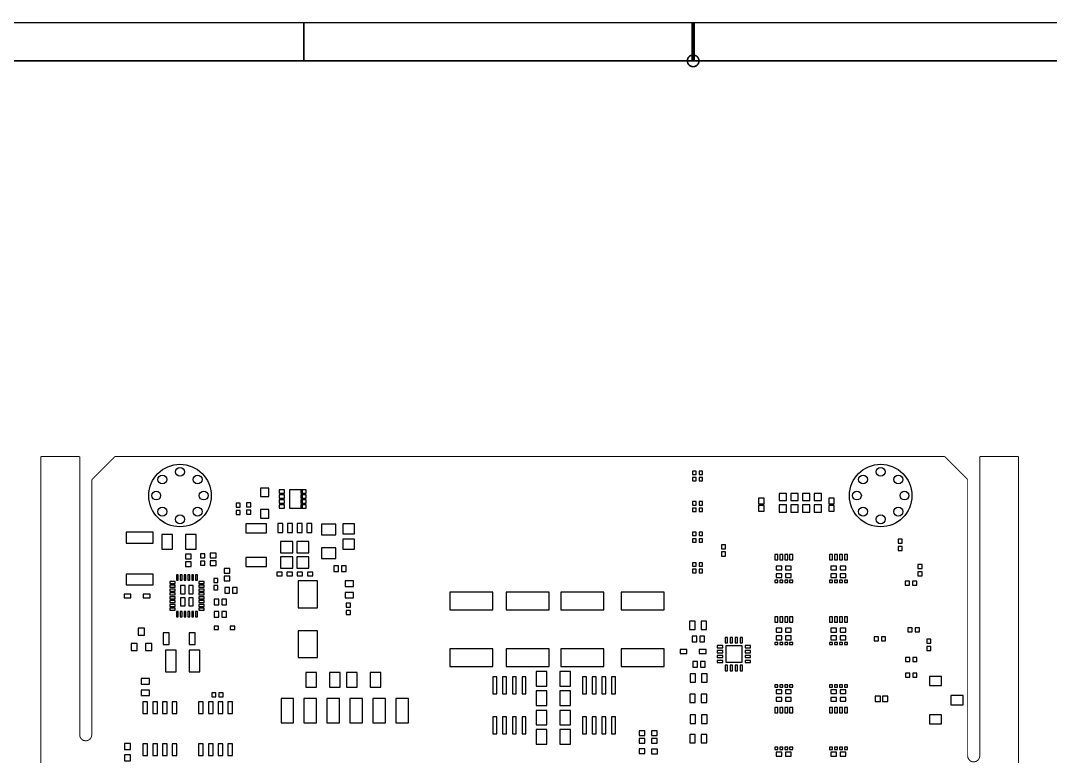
# Model space of a CAD drawing. Extents: x -186 to 234, y -83 to 214.
# Drawn here: x -63.8 to 70.6, y 117.9 to 213.9 of the extents above; entities that cross this region are included whole.
import ezdxf

# ---------------------------------------------------------------- set-up
doc = ezdxf.new("R2010")
doc.units = 0
for name, color, linetype in [('BG_OUTLINE', 253, 'CONTINUOUS'), ('BG_TITLE_BLOCK', 40, 'CONTINUOUS'), ('PG_PASTEMASK_BOTTOM', 85, 'CONTINUOUS'), ('PIN_PASTEMASK_BOTTOM', 85, 'CONTINUOUS')]:
    doc.layers.add(name, color=color, linetype=linetype)

msp = doc.modelspace()

# ---------------------------------------------------------------- linework, layer by layer
at = {"layer": 'BG_OUTLINE', "const_width": 0.127}
for points in [[(-56.069205, 157.020311), (-61.149205, 157.020311)], [(-61.149205, 157.020311), (-61.149205, -9.271)], [(-56.069205, 123.277401), (-56.069205, 157.020311)], [(-51.494411, 157.020311), (-54.494405, 154.020291)], [(56.805601, 157.020311), (-51.494411, 157.020311)], [(59.805595, 154.020291), (56.805601, 157.020311)], [(61.380395, 120.527293), (61.380395, 157.020311)], [(61.380395, 157.020311), (66.460395, 157.020311)], [(66.460395, 157.020311), (66.460395, -9.271)], [(-54.494405, 154.020291), (-54.494405, 123.277401)], [(59.805595, 120.527293), (59.805595, 154.020291)], [(-56.069205, 120.737401), (-56.069205, 123.277401)], [(-54.494405, 120.737401), (-54.494405, 123.277401)], [(59.805595, 117.987293), (59.805595, 120.527293)], [(61.380395, 117.987293), (61.380395, 120.527293)]]:
    msp.add_lwpolyline(points, dxfattribs=at)
for points in [[(-54.494405, 120.737401, -1.000032), (-56.069205, 120.737401)], [(61.380395, 117.987293, -0.999968), (59.805595, 117.987293)]]:
    msp.add_lwpolyline(points, format="xyb", dxfattribs=at)
at = {"layer": 'BG_TITLE_BLOCK'}
for points, const_width in [([(-26.815796, 213.651313), (-26.815796, 208.651297)], 0.199898), ([(23.984204, 213.651313), (23.984204, 208.651297)], 0.500101), ([(-181.015894, 208.651297), (228.984099, 208.651297)], 0.199898)]:
    msp.add_lwpolyline(points, dxfattribs=dict(at, const_width=const_width))
msp.add_lwpolyline([(-186.015909, 213.651313), (233.984089, 213.651313)], dxfattribs=at)
at = {"layer": 'BG_TITLE_BLOCK', "const_width": 0.199898}
for points in [[(24.743385, 208.651297, 1.000004), (23.224795, 208.651297)], [(23.224795, 208.651297, 0.999996), (24.743385, 208.651297)]]:
    msp.add_lwpolyline(points, format="xyb", dxfattribs=at)
at = {"layer": 'PG_PASTEMASK_BOTTOM'}
for points in [[(-28.252115, 145.956503), (-29.852315, 145.956503)], [(-29.852315, 145.956503), (-29.852315, 144.456709)], [(-28.252115, 144.456709), (-28.252115, 145.956503)], [(-26.152094, 145.956503), (-27.752294, 145.956503)], [(-27.752294, 145.956503), (-27.752294, 144.456709)], [(-26.152094, 144.456709), (-26.152094, 145.956503)], [(-29.852315, 144.456709), (-28.252115, 144.456709)], [(-28.252115, 143.956507), (-29.852315, 143.956507)], [(-29.852315, 143.956507), (-29.852315, 142.456687)], [(-28.252115, 142.456687), (-28.252115, 143.956507)], [(-27.752294, 144.456709), (-26.152094, 144.456709)], [(-26.152094, 143.956507), (-27.752294, 143.956507)], [(-27.752294, 143.956507), (-27.752294, 142.456687)], [(-26.152094, 142.456687), (-26.152094, 143.956507)], [(-29.852315, 142.456687), (-28.252115, 142.456687)], [(-27.752294, 142.456687), (-26.152094, 142.456687)], [(35.552685, 142.741091), (34.827489, 142.741091)], [(34.827489, 142.741091), (34.827489, 142.241295)], [(35.552685, 142.241295), (35.552685, 142.741091)], [(36.777701, 142.741091), (36.052506, 142.741091)], [(36.052506, 142.741091), (36.052506, 142.241295)], [(36.777701, 142.241295), (36.777701, 142.741091)], [(42.690085, 142.741091), (41.964889, 142.741091)], [(41.964889, 142.741091), (41.964889, 142.241295)], [(42.690085, 142.241295), (42.690085, 142.741091)], [(43.915101, 142.741091), (43.189906, 142.741091)], [(43.189906, 142.741091), (43.189906, 142.241295)], [(43.915101, 142.241295), (43.915101, 142.741091)], [(34.827489, 142.241295), (35.552685, 142.241295)], [(35.552685, 141.741093), (34.827489, 141.741093)], [(34.827489, 141.741093), (34.827489, 141.241297)], [(34.827489, 141.241297), (35.552685, 141.241297)], [(35.552685, 141.241297), (35.552685, 141.741093)], [(36.052506, 142.241295), (36.777701, 142.241295)], [(36.777701, 141.741093), (36.052506, 141.741093)], [(36.052506, 141.741093), (36.052506, 141.241297)], [(36.052506, 141.241297), (36.777701, 141.241297)], [(36.777701, 141.241297), (36.777701, 141.741093)], [(41.964889, 142.241295), (42.690085, 142.241295)], [(42.690085, 141.741093), (41.964889, 141.741093)], [(41.964889, 141.741093), (41.964889, 141.241297)], [(41.964889, 141.241297), (42.690085, 141.241297)], [(42.690085, 141.241297), (42.690085, 141.741093)], [(43.189906, 142.241295), (43.915101, 142.241295)], [(43.915101, 141.741093), (43.189906, 141.741093)], [(43.189906, 141.741093), (43.189906, 141.241297)], [(43.189906, 141.241297), (43.915101, 141.241297)], [(43.915101, 141.241297), (43.915101, 141.741093)], [(-42.898797, 140.186689), (-42.898797, 139.111711)], [(-42.323715, 140.186689), (-42.898797, 140.186689)], [(-42.323715, 139.111711), (-42.323715, 140.186689)], [(-41.823894, 140.186689), (-41.823894, 139.111711)], [(-41.248813, 140.186689), (-41.823894, 140.186689)], [(-41.248813, 139.111711), (-41.248813, 140.186689)], [(36.977599, 140.891311), (36.5776, 140.891311)], [(36.5776, 140.891311), (36.5776, 140.591311)], [(36.5776, 140.591311), (36.977599, 140.591311)], [(36.977599, 140.591311), (36.977599, 140.891311)], [(44.114999, 140.891311), (43.715, 140.891311)], [(43.715, 140.891311), (43.715, 140.591311)], [(43.715, 140.591311), (44.114999, 140.591311)], [(44.114999, 140.591311), (44.114999, 140.891311)], [(-42.898797, 139.111711), (-42.323715, 139.111711)], [(-42.898797, 138.611889), (-42.898797, 137.536911)], [(-42.323715, 138.611889), (-42.898797, 138.611889)], [(-42.323715, 137.536911), (-42.323715, 138.611889)], [(-41.823894, 139.111711), (-41.248813, 139.111711)], [(-41.823894, 138.611889), (-41.823894, 137.536911)], [(-41.248813, 138.611889), (-41.823894, 138.611889)], [(-41.248813, 137.536911), (-41.248813, 138.611889)], [(-42.898797, 137.536911), (-42.323715, 137.536911)], [(-41.823894, 137.536911), (-41.248813, 137.536911)], [(35.552685, 134.638491), (34.827489, 134.638491)], [(34.827489, 134.638491), (34.827489, 134.138695)], [(35.552685, 134.138695), (35.552685, 134.638491)], [(36.777701, 134.638491), (36.052506, 134.638491)], [(36.052506, 134.638491), (36.052506, 134.138695)], [(36.777701, 134.138695), (36.777701, 134.638491)], [(42.690085, 134.638491), (41.964889, 134.638491)], [(41.964889, 134.638491), (41.964889, 134.138695)], [(42.690085, 134.138695), (42.690085, 134.638491)], [(43.915101, 134.638491), (43.189906, 134.638491)], [(43.189906, 134.638491), (43.189906, 134.138695)], [(43.915101, 134.138695), (43.915101, 134.638491)], [(34.827489, 134.138695), (35.552685, 134.138695)], [(35.552685, 133.638493), (34.827489, 133.638493)], [(34.827489, 133.638493), (34.827489, 133.138697)], [(34.827489, 133.138697), (35.552685, 133.138697)], [(35.552685, 133.138697), (35.552685, 133.638493)], [(36.052506, 134.138695), (36.777701, 134.138695)], [(36.777701, 133.638493), (36.052506, 133.638493)], [(36.052506, 133.638493), (36.052506, 133.138697)], [(36.052506, 133.138697), (36.777701, 133.138697)], [(36.777701, 133.138697), (36.777701, 133.638493)], [(41.964889, 134.138695), (42.690085, 134.138695)], [(42.690085, 133.638493), (41.964889, 133.638493)], [(41.964889, 133.638493), (41.964889, 133.138697)], [(41.964889, 133.138697), (42.690085, 133.138697)], [(42.690085, 133.138697), (42.690085, 133.638493)], [(43.189906, 134.138695), (43.915101, 134.138695)], [(43.915101, 133.638493), (43.189906, 133.638493)], [(43.189906, 133.638493), (43.189906, 133.138697)], [(43.189906, 133.138697), (43.915101, 133.138697)], [(43.915101, 133.138697), (43.915101, 133.638493)], [(36.977599, 132.788711), (36.5776, 132.788711)], [(36.5776, 132.788711), (36.5776, 132.488711)], [(36.5776, 132.488711), (36.977599, 132.488711)], [(36.977599, 132.488711), (36.977599, 132.788711)], [(44.114999, 132.788711), (43.715, 132.788711)], [(43.715, 132.788711), (43.715, 132.488711)], [(43.715, 132.488711), (44.114999, 132.488711)], [(44.114999, 132.488711), (44.114999, 132.788711)], [(35.027591, 127.251689), (34.627591, 127.251689)], [(34.627591, 127.251689), (34.627591, 126.951689)], [(34.627591, 126.951689), (35.027591, 126.951689)], [(35.552685, 126.601703), (34.827489, 126.601703)], [(34.827489, 126.601703), (34.827489, 126.101907)], [(35.027591, 126.951689), (35.027591, 127.251689)], [(35.552685, 126.101907), (35.552685, 126.601703)], [(36.777701, 126.601703), (36.052506, 126.601703)], [(36.052506, 126.601703), (36.052506, 126.101907)], [(36.777701, 126.101907), (36.777701, 126.601703)], [(42.164991, 127.251689), (41.764991, 127.251689)], [(41.764991, 127.251689), (41.764991, 126.951689)], [(41.764991, 126.951689), (42.164991, 126.951689)], [(42.690085, 126.601703), (41.964889, 126.601703)], [(41.964889, 126.601703), (41.964889, 126.101907)], [(42.164991, 126.951689), (42.164991, 127.251689)], [(42.690085, 126.101907), (42.690085, 126.601703)], [(43.915101, 126.601703), (43.189906, 126.601703)], [(43.189906, 126.601703), (43.189906, 126.101907)], [(43.915101, 126.101907), (43.915101, 126.601703)], [(34.827489, 126.101907), (35.552685, 126.101907)], [(35.552685, 125.601705), (34.827489, 125.601705)], [(34.827489, 125.601705), (34.827489, 125.101909)], [(34.827489, 125.101909), (35.552685, 125.101909)], [(35.552685, 125.101909), (35.552685, 125.601705)], [(36.052506, 126.101907), (36.777701, 126.101907)], [(36.777701, 125.601705), (36.052506, 125.601705)], [(36.052506, 125.601705), (36.052506, 125.101909)], [(36.052506, 125.101909), (36.777701, 125.101909)], [(36.777701, 125.101909), (36.777701, 125.601705)], [(41.964889, 126.101907), (42.690085, 126.101907)], [(42.690085, 125.601705), (41.964889, 125.601705)], [(41.964889, 125.601705), (41.964889, 125.101909)], [(41.964889, 125.101909), (42.690085, 125.101909)], [(42.690085, 125.101909), (42.690085, 125.601705)], [(43.189906, 126.101907), (43.915101, 126.101907)], [(43.915101, 125.601705), (43.189906, 125.601705)], [(43.189906, 125.601705), (43.189906, 125.101909)], [(43.189906, 125.101909), (43.915101, 125.101909)], [(43.915101, 125.101909), (43.915101, 125.601705)], [(35.027591, 119.098289), (34.627591, 119.098289)], [(34.627591, 119.098289), (34.627591, 118.798289)], [(34.627591, 118.798289), (35.027591, 118.798289)], [(35.552685, 118.448303), (34.827489, 118.448303)], [(34.827489, 118.448303), (34.827489, 117.948507)], [(35.027591, 118.798289), (35.027591, 119.098289)], [(35.552685, 117.948507), (35.552685, 118.448303)], [(36.777701, 118.448303), (36.052506, 118.448303)], [(36.052506, 118.448303), (36.052506, 117.948507)], [(36.777701, 117.948507), (36.777701, 118.448303)], [(42.164991, 119.098289), (41.764991, 119.098289)], [(41.764991, 119.098289), (41.764991, 118.798289)], [(41.764991, 118.798289), (42.164991, 118.798289)], [(42.690085, 118.448303), (41.964889, 118.448303)], [(41.964889, 118.448303), (41.964889, 117.948507)], [(42.164991, 118.798289), (42.164991, 119.098289)], [(42.690085, 117.948507), (42.690085, 118.448303)], [(43.915101, 118.448303), (43.189906, 118.448303)], [(43.189906, 118.448303), (43.189906, 117.948507)], [(43.915101, 117.948507), (43.915101, 118.448303)], [(34.827489, 117.948507), (35.552685, 117.948507)], [(36.052506, 117.948507), (36.777701, 117.948507)], [(41.964889, 117.948507), (42.690085, 117.948507)], [(43.189906, 117.948507), (43.915101, 117.948507)]]:
    msp.add_lwpolyline(points, dxfattribs=at)
at = {"layer": 'PIN_PASTEMASK_BOTTOM'}
for points in [[(24.36556, 155.143149), (23.915472, 155.143149), (23.915472, 154.693061), (24.36556, 154.693061)], [(25.215342, 155.143149), (24.765254, 155.143149), (24.765254, 154.693061), (25.215342, 154.693061)], [(24.36556, 154.293367), (23.915472, 154.293367), (23.915472, 153.843279), (24.36556, 153.843279)], [(25.215342, 154.293367), (24.765254, 154.293367), (24.765254, 153.843279), (25.215342, 153.843279)], [(-32.489254, 151.802147), (-31.389155, 151.802147), (-31.389155, 152.902247), (-32.489254, 152.902247)], [(-30.031601, 152.670751), (-30.031601, 152.250661), (-29.331602, 152.250661), (-29.331602, 152.670751)], [(-30.031601, 152.02074), (-30.031601, 151.600649), (-29.331602, 151.600649), (-29.331602, 152.02074)], [(-28.681515, 152.67065), (-28.681515, 150.30055), (-26.981518, 150.30055), (-26.981518, 152.67065)], [(-27.231607, 152.670751), (-27.231607, 152.250661), (-26.531608, 152.250661), (-26.531608, 152.670751)], [(-27.231607, 152.02074), (-27.231607, 151.600649), (-26.531608, 151.600649), (-26.531608, 152.02074)], [(36.151845, 151.276837), (36.151845, 152.229337), (35.199345, 152.229337), (35.199345, 151.276837)], [(37.675845, 151.276837), (37.675845, 152.229337), (36.723345, 152.229337), (36.723345, 151.276837)], [(39.199845, 151.276837), (39.199845, 152.229337), (38.247345, 152.229337), (38.247345, 151.276837)], [(40.723845, 151.276837), (40.723845, 152.229337), (39.771345, 152.229337), (39.771345, 151.276837)], [(-35.126905, 150.957305), (-35.660305, 150.957305), (-35.660305, 150.423905), (-35.126905, 150.423905)], [(-34.288705, 150.449305), (-33.755305, 150.449305), (-33.755305, 150.982705), (-34.288705, 150.982705)], [(-30.031601, 151.370551), (-30.031601, 150.95046), (-29.331602, 150.95046), (-29.331602, 151.370551)], [(-30.031601, 150.720539), (-30.031601, 150.300449), (-29.331602, 150.300449), (-29.331602, 150.720539)], [(-27.231607, 151.370551), (-27.231607, 150.95046), (-26.531608, 150.95046), (-26.531608, 151.370551)], [(-27.231607, 150.720539), (-27.231607, 150.300449), (-26.531608, 150.300449), (-26.531608, 150.720539)], [(24.36556, 151.153368), (23.915472, 151.153368), (23.915472, 150.70328), (24.36556, 150.70328)], [(25.215342, 151.153368), (24.765254, 151.153368), (24.765254, 150.70328), (25.215342, 150.70328)], [(32.525995, 150.876), (33.237195, 150.876), (33.237195, 151.5872), (32.525995, 151.5872)], [(32.525995, 149.913289), (33.237195, 149.913289), (33.237195, 150.624489), (32.525995, 150.624489)], [(36.151845, 149.776663), (36.151845, 150.729163), (35.199345, 150.729163), (35.199345, 149.776663)], [(37.675845, 149.776663), (37.675845, 150.729163), (36.723345, 150.729163), (36.723345, 149.776663)], [(39.199845, 149.776663), (39.199845, 150.729163), (38.247345, 150.729163), (38.247345, 149.776663)], [(40.723845, 149.776663), (40.723845, 150.729163), (39.771345, 150.729163), (39.771345, 149.776663)], [(41.669995, 150.876), (42.381195, 150.876), (42.381195, 151.5872), (41.669995, 151.5872)], [(41.669995, 149.913289), (42.381195, 149.913289), (42.381195, 150.624489), (41.669995, 150.624489)], [(-35.126905, 150.007295), (-35.660305, 150.007295), (-35.660305, 149.473895), (-35.126905, 149.473895)], [(-34.288705, 149.499295), (-33.755305, 149.499295), (-33.755305, 150.032695), (-34.288705, 150.032695)], [(-32.489254, 149.002153), (-31.389155, 149.002153), (-31.389155, 150.102252), (-32.489254, 150.102252)], [(24.36556, 150.303255), (23.915472, 150.303255), (23.915472, 149.853167), (24.36556, 149.853167)], [(25.215342, 150.303255), (24.765254, 150.303255), (24.765254, 149.853167), (25.215342, 149.853167)], [(-31.681407, 148.265642), (-34.381402, 148.265642), (-34.381402, 147.065746), (-31.681407, 147.065746)], [(-29.582199, 148.306536), (-30.23221, 148.306536), (-30.23221, 147.10664), (-29.582199, 147.10664)], [(-28.312199, 148.306536), (-28.96221, 148.306536), (-28.96221, 147.10664), (-28.312199, 147.10664)], [(-27.042199, 148.306536), (-27.69221, 148.306536), (-27.69221, 147.10664), (-27.042199, 147.10664)], [(-25.772199, 148.306536), (-26.42221, 148.306536), (-26.42221, 147.10664), (-25.772199, 147.10664)], [(-24.535105, 146.825208), (-22.630105, 146.825208), (-22.630105, 148.222208), (-24.535105, 148.222208)], [(-20.217105, 148.231098), (-21.715705, 148.231098), (-21.715705, 146.935698), (-20.217105, 146.935698)], [(-46.46596, 147.143191), (-50.026049, 147.143191), (-50.026049, 145.743193), (-46.46596, 145.743193)], [(-43.966613, 144.9451), (-43.966613, 146.8501), (-45.363613, 146.8501), (-45.363613, 144.9451)], [(-40.866797, 144.9451), (-40.866797, 146.8501), (-42.263797, 146.8501), (-42.263797, 144.9451)], [(24.36556, 147.163257), (23.915472, 147.163257), (23.915472, 146.713169), (24.36556, 146.713169)], [(25.215342, 147.163257), (24.765254, 147.163257), (24.765254, 146.713169), (25.215342, 146.713169)], [(-20.217105, 146.231102), (-21.715705, 146.231102), (-21.715705, 144.935702), (-20.217105, 144.935702)], [(24.36556, 146.313144), (23.915472, 146.313144), (23.915472, 145.863056), (24.36556, 145.863056)], [(25.215342, 146.313144), (24.765254, 146.313144), (24.765254, 145.863056), (25.215342, 145.863056)], [(28.226461, 145.527878), (27.693061, 145.527878), (27.693061, 144.994478), (28.226461, 144.994478)], [(50.72347, 145.723483), (51.25687, 145.723483), (51.25687, 146.256883), (50.72347, 146.256883)], [(50.72347, 144.773472), (51.25687, 144.773472), (51.25687, 145.306872), (50.72347, 145.306872)], [(-41.515005, 144.289297), (-42.277005, 144.289297), (-42.277005, 143.679697), (-41.515005, 143.679697)], [(-40.283105, 143.794505), (-39.749705, 143.794505), (-39.749705, 144.327905), (-40.283105, 144.327905)], [(-38.263805, 144.441697), (-39.025805, 144.441697), (-39.025805, 143.832097), (-38.263805, 143.832097)], [(-31.681407, 143.865854), (-34.381402, 143.865854), (-34.381402, 142.665958), (-31.681407, 142.665958)], [(-24.535105, 143.725392), (-22.630105, 143.725392), (-22.630105, 145.122392), (-24.535105, 145.122392)], [(28.226461, 144.577867), (27.693061, 144.577867), (27.693061, 144.044467), (28.226461, 144.044467)], [(35.027489, 143.541293), (35.027489, 144.241291), (34.62749, 144.241291), (34.62749, 143.541293)], [(35.6775, 143.541293), (35.6775, 144.241291), (35.277501, 144.241291), (35.277501, 143.541293)], [(36.32769, 143.541293), (36.32769, 144.241291), (35.92769, 144.241291), (35.92769, 143.541293)], [(36.977701, 143.541293), (36.977701, 144.241291), (36.577702, 144.241291), (36.577702, 143.541293)], [(42.164889, 143.541293), (42.164889, 144.241291), (41.76489, 144.241291), (41.76489, 143.541293)], [(42.8149, 143.541293), (42.8149, 144.241291), (42.414901, 144.241291), (42.414901, 143.541293)], [(43.46509, 143.541293), (43.46509, 144.241291), (43.06509, 144.241291), (43.06509, 143.541293)], [(44.115101, 143.541293), (44.115101, 144.241291), (43.715102, 144.241291), (43.715102, 143.541293)], [(-41.515005, 143.289503), (-42.277005, 143.289503), (-42.277005, 142.679903), (-41.515005, 142.679903)], [(-40.283105, 142.844495), (-39.749705, 142.844495), (-39.749705, 143.377895), (-40.283105, 143.377895)], [(-38.263805, 143.441903), (-39.025805, 143.441903), (-39.025805, 142.832303), (-38.263805, 142.832303)], [(-22.914102, 142.7734), (-22.914102, 142.0114), (-22.304502, 142.0114), (-22.304502, 142.7734)], [(-21.914307, 142.7734), (-21.914307, 142.0114), (-21.304707, 142.0114), (-21.304707, 142.7734)], [(24.36556, 143.173145), (23.915472, 143.173145), (23.915472, 142.723057), (24.36556, 142.723057)], [(25.215342, 143.173145), (24.765254, 143.173145), (24.765254, 142.723057), (25.215342, 142.723057)], [(53.849245, 142.937001), (53.315845, 142.937001), (53.315845, 142.403601), (53.849245, 142.403601)], [(-46.46596, 141.683207), (-50.026049, 141.683207), (-50.026049, 140.283209), (-46.46596, 140.283209)], [(-43.198758, 141.611795), (-43.448669, 141.611795), (-43.448669, 140.911796), (-43.198758, 140.911796)], [(-42.698937, 141.611795), (-42.948847, 141.611795), (-42.948847, 140.911796), (-42.698937, 140.911796)], [(-42.19876, 141.611795), (-42.44867, 141.611795), (-42.44867, 140.911796), (-42.19876, 140.911796)], [(-41.698939, 141.611795), (-41.948849, 141.611795), (-41.948849, 140.911796), (-41.698939, 140.911796)], [(-41.198762, 141.611795), (-41.448673, 141.611795), (-41.448673, 140.911796), (-41.198762, 140.911796)], [(-40.698941, 141.611795), (-40.948851, 141.611795), (-40.948851, 140.911796), (-40.698941, 140.911796)], [(-38.581813, 140.605307), (-38.048413, 140.605307), (-38.048413, 141.138707), (-38.581813, 141.138707)], [(-37.222405, 141.800097), (-36.460405, 141.800097), (-36.460405, 142.409697), (-37.222405, 142.409697)], [(-37.222405, 140.800303), (-36.460405, 140.800303), (-36.460405, 141.409903), (-37.222405, 141.409903)], [(-29.652201, 141.956549), (-30.3522, 141.956549), (-30.3522, 141.456651), (-29.652201, 141.456651)], [(-28.318193, 141.956549), (-29.018192, 141.956549), (-29.018192, 141.456651), (-28.318193, 141.456651)], [(-26.985201, 141.956549), (-27.6852, 141.956549), (-27.6852, 141.456651), (-26.985201, 141.456651)], [(-25.652209, 141.956549), (-26.352208, 141.956549), (-26.352208, 141.456651), (-25.652209, 141.456651)], [(24.36556, 142.323363), (23.915472, 142.323363), (23.915472, 141.873275), (24.36556, 141.873275)], [(25.215342, 142.323363), (24.765254, 142.323363), (24.765254, 141.873275), (25.215342, 141.873275)], [(53.849245, 141.986991), (53.315845, 141.986991), (53.315845, 141.453591), (53.849245, 141.453591)], [(-44.323698, 140.736866), (-44.323698, 140.486955), (-43.6237, 140.486955), (-43.6237, 140.736866)], [(-44.323698, 140.236664), (-44.323698, 139.986753), (-43.6237, 139.986753), (-43.6237, 140.236664)], [(-40.523909, 140.736866), (-40.523909, 140.486955), (-39.823911, 140.486955), (-39.823911, 140.736866)], [(-40.523909, 140.236664), (-40.523909, 139.986753), (-39.823911, 139.986753), (-39.823911, 140.236664)], [(-38.581813, 139.655296), (-38.048413, 139.655296), (-38.048413, 140.188696), (-38.581813, 140.188696)], [(-37.138102, 139.954), (-37.138102, 139.192), (-36.528502, 139.192), (-36.528502, 139.954)], [(-36.138307, 139.954), (-36.138307, 139.192), (-35.528707, 139.192), (-35.528707, 139.954)], [(-25.050458, 140.813752), (-27.550351, 140.813752), (-27.550351, 137.313657), (-25.050458, 137.313657)], [(-20.341311, 140.805687), (-21.433511, 140.805687), (-21.433511, 140.094487), (-20.341311, 140.094487)], [(35.027489, 140.891095), (34.62749, 140.891095), (34.62749, 140.591095), (35.027489, 140.591095)], [(35.6775, 140.891095), (35.277501, 140.891095), (35.277501, 140.591095), (35.6775, 140.591095)], [(36.32769, 140.891095), (35.92769, 140.891095), (35.92769, 140.591095), (36.32769, 140.591095)], [(42.164889, 140.891095), (41.76489, 140.891095), (41.76489, 140.591095), (42.164889, 140.591095)], [(42.8149, 140.891095), (42.414901, 140.891095), (42.414901, 140.591095), (42.8149, 140.591095)], [(43.46509, 140.891095), (43.06509, 140.891095), (43.06509, 140.591095), (43.46509, 140.591095)], [(51.672185, 140.775512), (51.672185, 140.242112), (52.205585, 140.242112), (52.205585, 140.775512)], [(52.622196, 140.775512), (52.622196, 140.242112), (53.155596, 140.242112), (53.155596, 140.775512)], [(-49.376508, 138.586185), (-49.376508, 139.08659), (-50.275719, 139.08659), (-50.275719, 138.586185)], [(-46.876691, 138.586185), (-46.876691, 139.08659), (-47.775901, 139.08659), (-47.775901, 138.586185)], [(-44.323698, 139.736843), (-44.323698, 139.486932), (-43.6237, 139.486932), (-43.6237, 139.736843)], [(-44.323698, 139.236666), (-44.323698, 138.986755), (-43.6237, 138.986755), (-43.6237, 139.236666)], [(-44.323698, 138.736845), (-44.323698, 138.486934), (-43.6237, 138.486934), (-43.6237, 138.736845)], [(-40.523909, 139.736843), (-40.523909, 139.486932), (-39.823911, 139.486932), (-39.823911, 139.736843)], [(-40.523909, 139.236666), (-40.523909, 138.986755), (-39.823911, 138.986755), (-39.823911, 139.236666)], [(-40.523909, 138.736845), (-40.523909, 138.486934), (-39.823911, 138.486934), (-39.823911, 138.736845)], [(-37.925502, 137.668), (-37.925502, 138.43), (-38.535102, 138.43), (-38.535102, 137.668)], [(-36.925707, 137.668), (-36.925707, 138.43), (-37.535307, 138.43), (-37.535307, 137.668)], [(-20.341311, 139.305513), (-21.433511, 139.305513), (-21.433511, 138.594313), (-20.341311, 138.594313)], [(-7.764755, 137.042398), (-2.164055, 137.042398), (-2.164055, 139.343587), (-7.764755, 139.343587)], [(-0.398755, 137.042398), (5.201945, 137.042398), (5.201945, 139.343587), (-0.398755, 139.343587)], [(6.713245, 137.042398), (12.313945, 137.042398), (12.313945, 139.343587), (6.713245, 139.343587)], [(14.587245, 137.042398), (20.187945, 137.042398), (20.187945, 139.343587), (14.587245, 139.343587)], [(-44.323698, 138.236668), (-44.323698, 137.986757), (-43.6237, 137.986757), (-43.6237, 138.236668)], [(-44.323698, 137.736847), (-44.323698, 137.486936), (-43.6237, 137.486936), (-43.6237, 137.736847)], [(-44.323698, 137.236644), (-44.323698, 136.986734), (-43.6237, 136.986734), (-43.6237, 137.236644)], [(-40.523909, 138.236668), (-40.523909, 137.986757), (-39.823911, 137.986757), (-39.823911, 138.236668)], [(-40.523909, 137.736847), (-40.523909, 137.486936), (-39.823911, 137.486936), (-39.823911, 137.736847)], [(-40.523909, 137.236644), (-40.523909, 136.986734), (-39.823911, 136.986734), (-39.823911, 137.236644)], [(-20.747711, 137.901705), (-21.281111, 137.901705), (-21.281111, 137.368305), (-20.747711, 137.368305)], [(-43.198758, 136.811804), (-43.448669, 136.811804), (-43.448669, 136.111806), (-43.198758, 136.111806)], [(-42.698937, 136.811804), (-42.948847, 136.811804), (-42.948847, 136.111806), (-42.698937, 136.111806)], [(-42.19876, 136.811804), (-42.44867, 136.811804), (-42.44867, 136.111806), (-42.19876, 136.111806)], [(-41.698939, 136.811804), (-41.948849, 136.811804), (-41.948849, 136.111806), (-41.698939, 136.111806)], [(-41.198762, 136.811804), (-41.448673, 136.811804), (-41.448673, 136.111806), (-41.198762, 136.111806)], [(-40.698941, 136.811804), (-40.948851, 136.811804), (-40.948851, 136.111806), (-40.698941, 136.111806)], [(-37.925502, 136.0678), (-37.925502, 136.8298), (-38.535102, 136.8298), (-38.535102, 136.0678)], [(-36.925707, 136.0678), (-36.925707, 136.8298), (-37.535307, 136.8298), (-37.535307, 136.0678)], [(-20.747711, 136.951695), (-21.281111, 136.951695), (-21.281111, 136.418295), (-20.747711, 136.418295)], [(35.027489, 135.438693), (35.027489, 136.138691), (34.62749, 136.138691), (34.62749, 135.438693)], [(35.6775, 135.438693), (35.6775, 136.138691), (35.277501, 136.138691), (35.277501, 135.438693)], [(36.32769, 135.438693), (36.32769, 136.138691), (35.92769, 136.138691), (35.92769, 135.438693)], [(36.977701, 135.438693), (36.977701, 136.138691), (36.577702, 136.138691), (36.577702, 135.438693)], [(42.164889, 135.438693), (42.164889, 136.138691), (41.76489, 136.138691), (41.76489, 135.438693)], [(42.8149, 135.438693), (42.8149, 136.138691), (42.414901, 136.138691), (42.414901, 135.438693)], [(43.46509, 135.438693), (43.46509, 136.138691), (43.06509, 136.138691), (43.06509, 135.438693)], [(44.115101, 135.438693), (44.115101, 136.138691), (43.715102, 136.138691), (43.715102, 135.438693)], [(-47.617355, 133.747993), (-47.617355, 134.647203), (-48.417455, 134.647203), (-48.417455, 133.747993)], [(-38.525298, 134.895844), (-38.525298, 134.445756), (-37.935306, 134.445756), (-37.935306, 134.895844)], [(-36.415116, 134.895844), (-36.415116, 134.445756), (-35.825125, 134.445756), (-35.825125, 134.895844)], [(23.526699, 135.563407), (23.526699, 134.471207), (24.237899, 134.471207), (24.237899, 135.563407)], [(25.026874, 135.563407), (25.026874, 134.471207), (25.738074, 134.471207), (25.738074, 135.563407)], [(52.016889, 134.695692), (52.016889, 134.162292), (52.550289, 134.162292), (52.550289, 134.695692)], [(52.966899, 134.695692), (52.966899, 134.162292), (53.500299, 134.162292), (53.500299, 134.695692)], [(-45.170801, 132.5118), (-44.408801, 132.5118), (-44.408801, 134.0358), (-45.170801, 134.0358)], [(-41.770808, 132.5118), (-41.008808, 132.5118), (-41.008808, 134.0358), (-41.770808, 134.0358)], [(-25.050458, 134.313943), (-27.550351, 134.313943), (-27.550351, 130.813848), (-25.050458, 130.813848)], [(23.866094, 133.617487), (23.866094, 132.855487), (24.475694, 132.855487), (24.475694, 133.617487)], [(24.865889, 133.617487), (24.865889, 132.855487), (25.475489, 132.855487), (25.475489, 133.617487)], [(28.178849, 132.723903), (28.478544, 132.723903), (28.478544, 133.442697), (28.178849, 133.442697)], [(28.82886, 132.723903), (29.128555, 132.723903), (29.128555, 133.442697), (28.82886, 133.442697)], [(29.479049, 132.723903), (29.778744, 132.723903), (29.778744, 133.442697), (29.479049, 133.442697)], [(30.129061, 132.723903), (30.428756, 132.723903), (30.428756, 133.442697), (30.129061, 133.442697)], [(48.15459, 132.977407), (48.15459, 133.510807), (47.62119, 133.510807), (47.62119, 132.977407)], [(49.104601, 132.977407), (49.104601, 133.510807), (48.571201, 133.510807), (48.571201, 132.977407)], [(55.011599, 133.196813), (54.478199, 133.196813), (54.478199, 132.663413), (55.011599, 132.663413)], [(-48.567365, 131.747997), (-48.567365, 132.647207), (-49.367465, 132.647207), (-49.367465, 131.747997)], [(-46.667344, 131.747997), (-46.667344, 132.647207), (-47.467444, 132.647207), (-47.467444, 131.747997)], [(-43.484013, 128.9558), (-43.484013, 131.7498), (-44.881013, 131.7498), (-44.881013, 128.9558)], [(-40.384197, 128.9558), (-40.384197, 131.7498), (-41.781197, 131.7498), (-41.781197, 128.9558)], [(-7.764755, 129.642413), (-2.164055, 129.642413), (-2.164055, 131.943602), (-7.764755, 131.943602)], [(-0.398755, 129.642413), (5.201945, 129.642413), (5.201945, 131.943602), (-0.398755, 131.943602)], [(6.713245, 129.642413), (12.313945, 129.642413), (12.313945, 131.943602), (6.713245, 131.943602)], [(14.587245, 129.642413), (20.187945, 129.642413), (20.187945, 131.943602), (14.587245, 131.943602)], [(22.270491, 131.844809), (22.270491, 131.344403), (23.169702, 131.344403), (23.169702, 131.844809)], [(24.770309, 131.844809), (24.770309, 131.344403), (25.669519, 131.344403), (25.669519, 131.844809)], [(27.848103, 132.093437), (27.848103, 132.393131), (27.129308, 132.393131), (27.129308, 132.093437)], [(27.848103, 131.443425), (27.848103, 131.74312), (27.129308, 131.74312), (27.129308, 131.443425)], [(30.378197, 130.193796), (30.378197, 132.342585), (28.229408, 132.342585), (28.229408, 130.193796)], [(31.478322, 132.093437), (31.478322, 132.393131), (30.759527, 132.393131), (30.759527, 132.093437)], [(31.478322, 131.443425), (31.478322, 131.74312), (30.759527, 131.74312), (30.759527, 131.443425)], [(35.027489, 132.788495), (34.62749, 132.788495), (34.62749, 132.488496), (35.027489, 132.488496)], [(35.6775, 132.788495), (35.277501, 132.788495), (35.277501, 132.488496), (35.6775, 132.488496)], [(36.32769, 132.788495), (35.92769, 132.788495), (35.92769, 132.488496), (36.32769, 132.488496)], [(42.164889, 132.788495), (41.76489, 132.788495), (41.76489, 132.488496), (42.164889, 132.488496)], [(42.8149, 132.788495), (42.414901, 132.788495), (42.414901, 132.488496), (42.8149, 132.488496)], [(43.46509, 132.788495), (43.06509, 132.788495), (43.06509, 132.488496), (43.46509, 132.488496)], [(55.011599, 132.246802), (54.478199, 132.246802), (54.478199, 131.713402), (55.011599, 131.713402)], [(27.848103, 130.793236), (27.848103, 131.092931), (27.129308, 131.092931), (27.129308, 130.793236)], [(27.848103, 130.143225), (27.848103, 130.442919), (27.129308, 130.442919), (27.129308, 130.143225)], [(31.478322, 130.793236), (31.478322, 131.092931), (30.759527, 131.092931), (30.759527, 130.793236)], [(31.478322, 130.143225), (31.478322, 130.442919), (30.759527, 130.442919), (30.759527, 130.143225)], [(52.240688, 130.301213), (52.240688, 130.834613), (51.707288, 130.834613), (51.707288, 130.301213)], [(53.190699, 130.301213), (53.190699, 130.834613), (52.657299, 130.834613), (52.657299, 130.301213)], [(24.537187, 129.541499), (24.537187, 130.303499), (23.927587, 130.303499), (23.927587, 129.541499)], [(25.536982, 129.541499), (25.536982, 130.303499), (24.927382, 130.303499), (24.927382, 129.541499)], [(28.178849, 129.093684), (28.478544, 129.093684), (28.478544, 129.812479), (28.178849, 129.812479)], [(28.82886, 129.093684), (29.128555, 129.093684), (29.128555, 129.812479), (28.82886, 129.812479)], [(29.479049, 129.093684), (29.778744, 129.093684), (29.778744, 129.812479), (29.479049, 129.812479)], [(30.129061, 129.093684), (30.428756, 129.093684), (30.428756, 129.812479), (30.129061, 129.812479)], [(-46.963305, 128.054887), (-48.055505, 128.054887), (-48.055505, 127.343687), (-46.963305, 127.343687)], [(-25.170613, 126.9619), (-25.170613, 128.8669), (-26.567613, 128.8669), (-26.567613, 126.9619)], [(-22.070797, 126.9619), (-22.070797, 128.8669), (-23.467797, 128.8669), (-23.467797, 126.9619)], [(-19.862013, 126.9619), (-19.862013, 128.8669), (-21.259013, 128.8669), (-21.259013, 126.9619)], [(-16.762197, 126.9619), (-16.762197, 128.8669), (-18.159197, 128.8669), (-18.159197, 126.9619)], [(-2.146808, 126.069293), (-1.638808, 126.069293), (-1.638808, 128.279093), (-2.146808, 128.279093)], [(-0.876808, 126.069293), (-0.368808, 126.069293), (-0.368808, 128.279093), (-0.876808, 128.279093)], [(0.393192, 126.069293), (0.901192, 126.069293), (0.901192, 128.279093), (0.393192, 128.279093)], [(1.663192, 126.069293), (2.171192, 126.069293), (2.171192, 128.279093), (1.663192, 128.279093)], [(3.478784, 128.977593), (3.478784, 127.072593), (4.875784, 127.072593), (4.875784, 128.977593)], [(6.5786, 128.977593), (6.5786, 127.072593), (7.9756, 127.072593), (7.9756, 128.977593)], [(9.537192, 126.069293), (10.045192, 126.069293), (10.045192, 128.279093), (9.537192, 128.279093)], [(10.807192, 126.069293), (11.315192, 126.069293), (11.315192, 128.279093), (10.807192, 128.279093)], [(12.077192, 126.069293), (12.585192, 126.069293), (12.585192, 128.279093), (12.077192, 128.279093)], [(13.347192, 126.069293), (13.855192, 126.069293), (13.855192, 128.279093), (13.347192, 128.279093)], [(23.585703, 128.699489), (23.585703, 127.607289), (24.296903, 127.607289), (24.296903, 128.699489)], [(25.085878, 128.699489), (25.085878, 127.607289), (25.797078, 127.607289), (25.797078, 128.699489)], [(51.70711, 128.769897), (51.70711, 128.236497), (52.24051, 128.236497), (52.24051, 128.769897)], [(52.657121, 128.769897), (52.657121, 128.236497), (53.190521, 128.236497), (53.190521, 128.769897)], [(54.812438, 127.143993), (56.412333, 127.143993), (56.412333, 128.343889), (54.812438, 128.343889)], [(-46.963305, 126.554713), (-48.055505, 126.554713), (-48.055505, 125.843513), (-46.963305, 125.843513)], [(3.478784, 126.4539), (3.478784, 124.5489), (4.875784, 124.5489), (4.875784, 126.4539)], [(6.5786, 126.4539), (6.5786, 124.5489), (7.9756, 124.5489), (7.9756, 126.4539)], [(35.277501, 126.951905), (35.6775, 126.951905), (35.6775, 127.251904), (35.277501, 127.251904)], [(35.92769, 126.951905), (36.32769, 126.951905), (36.32769, 127.251904), (35.92769, 127.251904)], [(36.577702, 126.951905), (36.977701, 126.951905), (36.977701, 127.251904), (36.577702, 127.251904)], [(42.414901, 126.951905), (42.8149, 126.951905), (42.8149, 127.251904), (42.414901, 127.251904)], [(43.06509, 126.951905), (43.46509, 126.951905), (43.46509, 127.251904), (43.06509, 127.251904)], [(43.715102, 126.951905), (44.115101, 126.951905), (44.115101, 127.251904), (43.715102, 127.251904)], [(-47.204351, 123.488729), (-47.204351, 125.00864), (-47.814459, 125.00864), (-47.814459, 123.488729)], [(-45.934351, 123.488729), (-45.934351, 125.00864), (-46.544459, 125.00864), (-46.544459, 123.488729)], [(-44.664351, 123.488729), (-44.664351, 125.00864), (-45.274459, 125.00864), (-45.274459, 123.488729)], [(-43.394351, 123.488729), (-43.394351, 125.00864), (-44.004459, 125.00864), (-44.004459, 123.488729)], [(-40.550059, 125.008653), (-40.550059, 123.488742), (-39.939951, 123.488742), (-39.939951, 125.008653)], [(-39.280059, 125.008653), (-39.280059, 123.488742), (-38.669951, 123.488742), (-38.669951, 125.008653)], [(-38.842213, 126.200891), (-38.842213, 125.667491), (-38.308813, 125.667491), (-38.308813, 126.200891)], [(-38.010059, 125.008653), (-38.010059, 123.488742), (-37.399951, 123.488742), (-37.399951, 125.008653)], [(-37.892203, 126.200891), (-37.892203, 125.667491), (-37.358803, 125.667491), (-37.358803, 126.200891)], [(-36.740059, 125.008653), (-36.740059, 123.488742), (-36.129951, 123.488742), (-36.129951, 125.008653)], [(-28.149512, 125.476), (-29.799521, 125.476), (-29.799521, 122.301), (-28.149512, 122.301)], [(-25.149493, 125.476), (-26.799502, 125.476), (-26.799502, 122.301), (-25.149493, 122.301)], [(-22.149499, 125.476), (-23.799508, 125.476), (-23.799508, 122.301), (-22.149499, 122.301)], [(-19.149301, 125.476), (-20.799311, 125.476), (-20.799311, 122.301), (-19.149301, 122.301)], [(-16.149307, 125.476), (-17.799317, 125.476), (-17.799317, 122.301), (-16.149307, 122.301)], [(-13.149288, 125.476), (-14.799297, 125.476), (-14.799297, 122.301), (-13.149288, 122.301)], [(23.547603, 126.032489), (23.547603, 124.940289), (24.258803, 124.940289), (24.258803, 126.032489)], [(25.047778, 126.032489), (25.047778, 124.940289), (25.758978, 124.940289), (25.758978, 126.032489)], [(47.715754, 125.763426), (47.715754, 125.052226), (48.426954, 125.052226), (48.426954, 125.763426)], [(48.678465, 125.763426), (48.678465, 125.052226), (49.389665, 125.052226), (49.389665, 125.763426)], [(57.612432, 124.644099), (59.212328, 124.644099), (59.212328, 125.843995), (57.612432, 125.843995)], [(4.875784, 122.0089), (4.875784, 123.9139), (3.478784, 123.9139), (3.478784, 122.0089)], [(7.9756, 122.0089), (7.9756, 123.9139), (6.5786, 123.9139), (6.5786, 122.0089)], [(34.62749, 124.301695), (34.62749, 123.601696), (35.027489, 123.601696), (35.027489, 124.301695)], [(35.277501, 124.301695), (35.277501, 123.601696), (35.6775, 123.601696), (35.6775, 124.301695)], [(35.92769, 124.301695), (35.92769, 123.601696), (36.32769, 123.601696), (36.32769, 124.301695)], [(36.577702, 124.301695), (36.577702, 123.601696), (36.977701, 123.601696), (36.977701, 124.301695)], [(41.76489, 124.301695), (41.76489, 123.601696), (42.164889, 123.601696), (42.164889, 124.301695)], [(42.414901, 124.301695), (42.414901, 123.601696), (42.8149, 123.601696), (42.8149, 124.301695)], [(43.06509, 124.301695), (43.06509, 123.601696), (43.46509, 123.601696), (43.46509, 124.301695)], [(43.715102, 124.301695), (43.715102, 123.601696), (44.115101, 123.601696), (44.115101, 124.301695)], [(-2.146808, 120.862293), (-1.638808, 120.862293), (-1.638808, 123.072093), (-2.146808, 123.072093)], [(-0.876808, 120.862293), (-0.368808, 120.862293), (-0.368808, 123.072093), (-0.876808, 123.072093)], [(0.393192, 120.862293), (0.901192, 120.862293), (0.901192, 123.072093), (0.393192, 123.072093)], [(1.663192, 120.862293), (2.171192, 120.862293), (2.171192, 123.072093), (1.663192, 123.072093)], [(9.537192, 120.862293), (10.045192, 120.862293), (10.045192, 123.072093), (9.537192, 123.072093)], [(10.807192, 120.862293), (11.315192, 120.862293), (11.315192, 123.072093), (10.807192, 123.072093)], [(12.077192, 120.862293), (12.585192, 120.862293), (12.585192, 123.072093), (12.077192, 123.072093)], [(13.347192, 120.862293), (13.855192, 120.862293), (13.855192, 123.072093), (13.347192, 123.072093)], [(23.585703, 123.314689), (23.585703, 122.222489), (24.296903, 122.222489), (24.296903, 123.314689)], [(25.085878, 123.314689), (25.085878, 122.222489), (25.797078, 122.222489), (25.797078, 123.314689)], [(54.812438, 122.144206), (56.412333, 122.144206), (56.412333, 123.344102), (54.812438, 123.344102)], [(4.875784, 119.4943), (4.875784, 121.3993), (3.478784, 121.3993), (3.478784, 119.4943)], [(7.9756, 119.4943), (7.9756, 121.3993), (6.5786, 121.3993), (6.5786, 119.4943)], [(16.938269, 120.624117), (17.700269, 120.624117), (17.700269, 121.233717), (16.938269, 121.233717)], [(18.543549, 120.624117), (19.305549, 120.624117), (19.305549, 121.233717), (18.543549, 121.233717)], [(-50.22281, 118.818), (-49.43541, 118.818), (-49.43541, 119.6054), (-50.22281, 119.6054)], [(16.938269, 119.624323), (17.700269, 119.624323), (17.700269, 120.233923), (16.938269, 120.233923)], [(18.543549, 119.624323), (19.305549, 119.624323), (19.305549, 120.233923), (18.543549, 120.233923)], [(23.547603, 120.769609), (23.547603, 119.677409), (24.258803, 119.677409), (24.258803, 120.769609)], [(25.047778, 120.769609), (25.047778, 119.677409), (25.758978, 119.677409), (25.758978, 120.769609)], [(-47.204351, 118.018535), (-47.204351, 119.538445), (-47.814459, 119.538445), (-47.814459, 118.018535)], [(-45.934351, 118.018535), (-45.934351, 119.538445), (-46.544459, 119.538445), (-46.544459, 118.018535)], [(-44.664351, 118.018535), (-44.664351, 119.538445), (-45.274459, 119.538445), (-45.274459, 118.018535)], [(-43.394351, 118.018535), (-43.394351, 119.538445), (-44.004459, 119.538445), (-44.004459, 118.018535)], [(-40.550059, 119.538458), (-40.550059, 118.018547), (-39.939951, 118.018547), (-39.939951, 119.538458)], [(-39.280059, 119.538458), (-39.280059, 118.018547), (-38.669951, 118.018547), (-38.669951, 119.538458)], [(-38.010059, 119.538458), (-38.010059, 118.018547), (-37.399951, 118.018547), (-37.399951, 119.538458)], [(-36.740059, 119.538458), (-36.740059, 118.018547), (-36.129951, 118.018547), (-36.129951, 119.538458)], [(16.938269, 118.289857), (17.700269, 118.289857), (17.700269, 118.899457), (16.938269, 118.899457)], [(18.559805, 118.266997), (19.321805, 118.266997), (19.321805, 118.876597), (18.559805, 118.876597)], [(35.277501, 118.798505), (35.6775, 118.798505), (35.6775, 119.098504), (35.277501, 119.098504)], [(35.92769, 118.798505), (36.32769, 118.798505), (36.32769, 119.098504), (35.92769, 119.098504)], [(36.577702, 118.798505), (36.977701, 118.798505), (36.977701, 119.098504), (36.577702, 119.098504)], [(42.414901, 118.798505), (42.8149, 118.798505), (42.8149, 119.098504), (42.414901, 119.098504)], [(43.06509, 118.798505), (43.46509, 118.798505), (43.46509, 119.098504), (43.06509, 119.098504)], [(43.715102, 118.798505), (44.115101, 118.798505), (44.115101, 119.098504), (43.715102, 119.098504)], [(-50.22281, 117.317825), (-49.43541, 117.317825), (-49.43541, 118.105225), (-50.22281, 118.105225)]]:
    msp.add_lwpolyline(points, close=True, dxfattribs=at)
for centre, radius in [((-42.983099, 151.940311), 4.076205), ((48.456596, 151.940311), 4.076205), ((-45.283095, 154.040408), 0.576199), ((-42.983099, 155.040406), 0.576199), ((-40.683104, 154.040408), 0.576199), ((46.156601, 154.040408), 0.576199), ((48.456596, 155.040406), 0.576199), ((50.756591, 154.040408), 0.576199), ((-46.083195, 151.940311), 0.576199), ((-39.883004, 151.940311), 0.576199), ((45.356501, 151.940311), 0.576199), ((51.556691, 151.940311), 0.576199), ((-45.283095, 149.840213), 0.576199), ((-42.983099, 148.840215), 0.576199), ((-40.683104, 149.840213), 0.576199), ((46.156601, 149.840213), 0.576199), ((48.456596, 148.840215), 0.576199), ((50.756591, 149.840213), 0.576199)]:
    msp.add_circle(centre, radius, dxfattribs=at)

doc.saveas('drawing.dxf')
